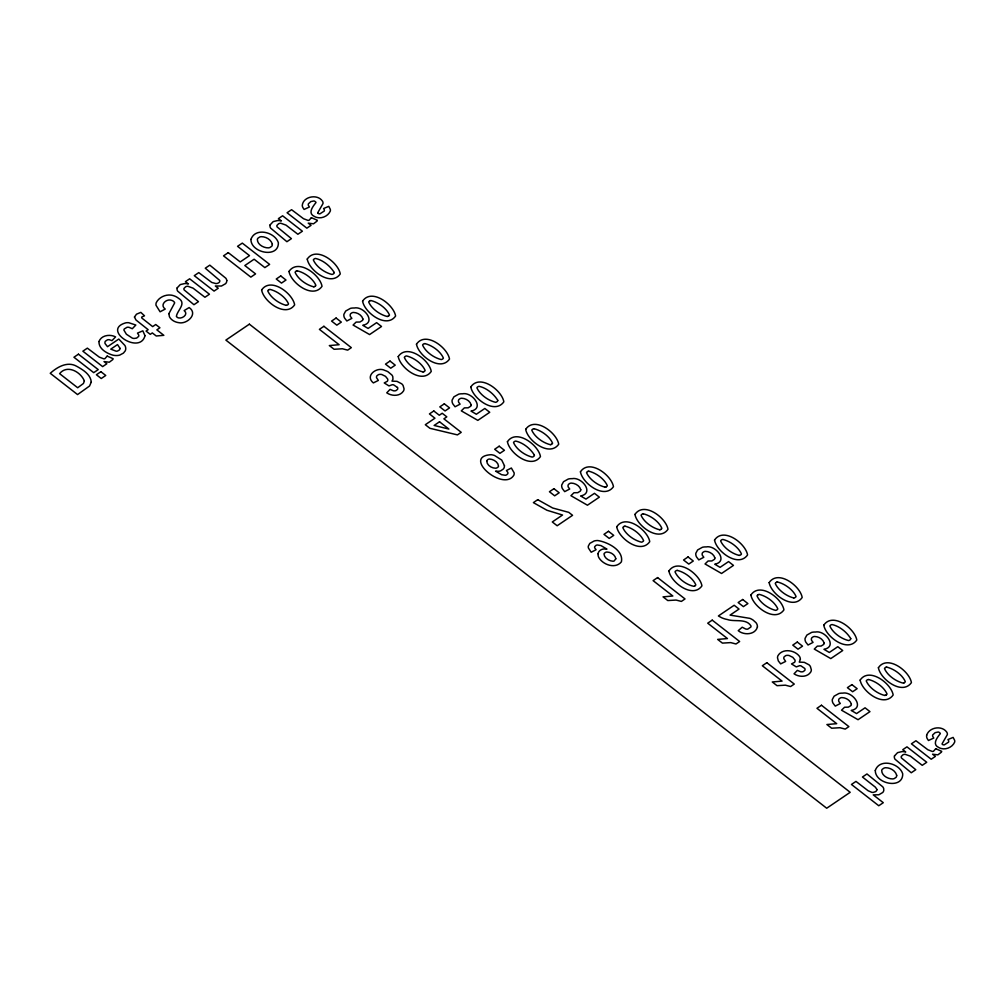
<?xml version="1.0" encoding="UTF-8"?>
<svg xmlns="http://www.w3.org/2000/svg" width="1005" height="1005" viewBox="0 0 1005 1005"><rect width="100%" height="100%" fill="white"/><g stroke="black" fill="none" stroke-linecap="round" stroke-linejoin="round"><path stroke-width="1.5" d="M296.337 271.099L295.533 271.639A3.442 2.362 17.5 0 0 295.106 272.355C298.07 279.139 306.362 285.018 313.635 286.802M268.963 289.654L268.172 290.194A3.455 2.362 17.5 0 0 267.745 290.91C270.709 297.681 278.988 303.573 286.262 305.357M314.666 286.538L315.457 286.01A3.417 2.337 17.5 0 0 315.884 285.282C312.907 278.498 304.641 272.619 297.367 270.835M369.915 300.797L369.124 301.337A3.442 2.362 17.5 0 0 368.697 302.065C371.662 308.837 379.94 314.728 387.227 316.5M388.257 316.248L389.048 315.708A3.417 2.337 17.5 0 0 389.475 314.98C386.498 308.196 378.232 302.317 370.958 300.545A3.442 2.362 17.5 0 0 369.853 300.847M423.909 371.662L424.7 371.121A3.417 2.337 17.5 0 0 425.128 370.393C422.15 363.622 413.884 357.73 406.61 355.958A3.455 2.374 17.5 0 0 405.568 356.21L404.776 356.75A3.442 2.362 17.5 0 0 404.349 357.479C407.314 364.25 415.593 370.142 422.879 371.913M551.356 444.424L552.147 443.883A3.417 2.337 17.5 0 0 552.574 443.167C549.597 436.384 541.331 430.504 534.057 428.72M587.774 471.458L586.97 471.998A3.442 2.362 17.5 0 0 586.543 472.714C589.508 479.486 597.799 485.377 605.073 487.161M606.103 486.897L606.894 486.357A3.417 2.337 17.5 0 0 607.322 485.629C604.344 478.857 596.078 472.978 588.804 471.194M624.055 526.444L623.263 526.984A3.442 2.362 17.5 0 0 622.836 527.7C625.788 534.472 634.08 540.363 641.353 542.147A3.455 2.374 17.5 0 0 642.383 541.883L643.187 541.343A3.417 2.337 17.5 0 0 643.602 540.615C640.625 533.843 632.371 527.964 625.085 526.18M660.637 529.509L661.441 528.969A3.417 2.337 17.5 0 0 661.855 528.253C658.878 521.469 650.612 515.59 643.338 513.806M694.593 586.078L695.385 585.538A3.404 2.337 17.5 0 0 695.812 584.822C692.834 578.038 684.568 572.159 677.282 570.375M776.501 582.272L775.697 582.812A3.442 2.362 17.5 0 0 775.27 583.528C778.234 590.299 786.526 596.191 793.799 597.975M758.247 594.646L757.443 595.186A3.442 2.362 17.5 0 0 757.016 595.902C759.981 602.673 768.272 608.565 775.546 610.349A3.455 2.374 17.5 0 0 776.576 610.085L777.38 609.545A3.417 2.337 17.5 0 0 777.795 608.816C774.817 602.045 766.551 596.153 759.278 594.382A3.442 2.362 17.5 0 0 758.172 594.696M885.732 667.383L884.94 667.923A3.442 2.362 17.5 0 0 884.513 668.652C887.478 675.423 895.757 681.302 903.043 683.086A3.417 2.337 17.5 0 0 904.148 682.772M904.073 682.835L904.864 682.295A3.417 2.337 17.5 0 0 905.291 681.566C902.314 674.782 894.048 668.903 886.762 667.132M885.82 695.196L886.611 694.656A3.417 2.337 17.5 0 0 887.038 693.94C884.061 687.156 875.795 681.277 868.521 679.493M424.851 343.584C432.137 345.356 440.404 351.248 443.381 358.019A3.404 2.337 17.5 0 1 442.954 358.747L442.162 359.288A3.455 2.374 17.5 0 1 441.132 359.539C433.846 357.767 425.567 351.876 422.603 345.104A3.442 2.362 17.5 0 1 423.03 344.376L423.821 343.836A3.442 2.362 17.5 0 1 424.776 343.635M550.325 444.687C543.052 442.904 534.761 437.024 531.796 430.241A3.442 2.362 17.5 0 1 532.223 429.524L533.027 428.984A3.442 2.362 17.5 0 1 533.982 428.783M659.607 529.773C652.333 527.989 644.042 522.11 641.077 515.326A3.442 2.362 17.5 0 1 641.504 514.61L642.308 514.07A3.442 2.362 17.5 0 1 643.263 513.857M739.178 555.413C731.904 553.642 723.613 547.75 720.648 540.979A3.442 2.362 17.5 0 1 721.075 540.25L721.879 539.71A3.455 2.374 17.5 0 1 722.909 539.459C730.183 541.23 738.449 547.122 741.426 553.893A3.417 2.337 17.5 0 1 741.012 554.622L740.208 555.162A3.417 2.337 17.5 0 1 739.265 555.363M777.531 582.008C784.805 583.792 793.071 589.671 796.048 596.442A3.417 2.337 17.5 0 1 795.621 597.171L794.829 597.711A3.417 2.337 17.5 0 1 793.887 597.912M884.789 695.46C877.516 693.676 869.225 687.797 866.26 681.013A3.442 2.362 17.5 0 1 866.687 680.297L867.478 679.757A3.442 2.362 17.5 0 1 868.433 679.556M397.478 387.478L393.646 384.865A4.46 3.053 17.5 0 0 392.214 384.739L388.985 385.92L384.224 382.93L387.239 381.347A4.397 3.015 17.5 0 0 387.716 380.468L387.779 380.141A5.276 3.618 17.5 0 0 387.666 379.036L385.531 376.36L381.812 374.526A5.528 3.794 17.5 0 0 380.217 374.35L379.739 374.375A4.585 3.141 17.5 0 0 378.433 374.664L376.913 375.795A4.661 3.191 17.5 0 0 376.536 376.687A5.138 3.518 17.5 0 0 376.548 377.717L378.345 380.43L373.37 382.905C364.363 375.694 377.189 366.184 384.965 370.481A10.703 7.337 17.5 0 1 388.056 371.812L391.925 375.053A8.329 5.716 17.5 0 1 392.779 376.636L392.968 379.249L391.975 381.121L397.013 381.36L401.686 383.81A8.178 5.615 17.5 0 1 403.08 385.455L404.035 388.759A10.1 6.922 17.5 0 1 403.495 390.983C399.952 396.573 391.724 396.259 386.749 392.829L390.078 389.375L393.344 390.769A4.61 3.153 17.5 0 0 394.626 390.857A4.146 2.839 17.5 0 0 396.07 390.543L397.54 389.337A3.618 2.487 17.5 0 0 397.478 387.465M317.68 212.846A1.57 1.08 17.5 0 0 317.982 213.248A1.709 1.168 17.5 0 0 318.434 213.563A1.57 1.08 17.5 0 0 319.012 213.776L319.213 213.801A2.198 1.508 17.5 0 0 320.005 213.789L324.188 211.088A3.731 2.563 17.5 0 0 324.364 210.347A3.882 2.663 17.5 0 0 324.238 209.58L323.61 208.512L328.773 206.352L330.293 209.304A8.442 5.791 17.5 0 1 330.344 210.987C328.321 215.912 321.989 218.927 316.814 217.444A7.073 4.849 17.5 0 1 314.578 216.54C307.329 213.399 312.831 206.465 315.972 202.595A1.771 1.219 17.5 0 0 315.683 201.967L314.615 201.188A2.148 1.47 17.5 0 0 313.862 200.962L310.809 201.603L308.409 203.814A4.284 2.94 17.5 0 0 308.259 204.719A4.497 3.09 17.5 0 0 308.384 205.347L309.414 207.005L304.1 209.442L302.819 207.482A9.924 6.809 17.5 0 1 302.266 205.51C303.007 196.44 317.454 193.638 322.404 201.063A5.942 4.07 17.5 0 1 322.982 202.57A6.118 4.196 17.5 0 1 322.969 203.613L317.68 212.872M885.656 667.433A3.442 2.362 17.5 0 1 886.686 667.182M885.895 695.146A3.417 2.337 17.5 0 1 884.877 695.41M776.425 582.322A3.442 2.362 17.5 0 1 777.455 582.058M694.669 586.028A3.404 2.337 17.5 0 1 693.651 586.279C686.315 584.772 678.023 578.616 675.033 571.895A3.442 2.362 17.5 0 1 675.461 571.179L676.252 570.639A3.442 2.362 17.5 0 1 677.207 570.425M660.712 529.459A3.417 2.337 17.5 0 1 659.695 529.723M623.979 526.494A3.442 2.362 17.5 0 1 625.01 526.231M606.178 486.847A3.417 2.337 17.5 0 1 605.161 487.098M587.699 471.508A3.442 2.362 17.5 0 1 588.716 471.245M551.431 444.373A3.417 2.337 17.5 0 1 550.413 444.637M423.984 371.611A3.417 2.337 17.5 0 1 422.967 371.863M388.332 316.186A3.417 2.337 17.5 0 1 387.314 316.449M314.741 286.488A3.417 2.337 17.5 0 1 313.723 286.752M296.261 271.149A3.442 2.362 17.5 0 1 297.292 270.898M286.362 305.294A3.404 2.337 17.5 0 0 287.367 305.043L288.096 304.553A3.404 2.337 17.5 0 0 288.51 303.824C285.546 297.053 277.28 291.174 269.993 289.39A3.455 2.362 17.5 0 0 268.888 289.704M134.469 317.04L135.977 319.992L148.15 329.678L146.077 331.085L150.248 334.338L152.32 332.931L156.252 335.997L163.828 335.318L156.843 329.866L159.921 327.781L155.737 324.527L152.66 326.612L141.956 318.145A1.52 1.043 17.5 0 1 141.692 317.567A1.809 1.244 17.5 0 1 141.843 316.977L144.506 315.809L140.838 312.379L136.492 314.188L134.469 317.04M226.778 280.558L226.64 281.802A9.912 6.796 17.5 0 1 225.572 283.699L221.452 286.036L215.334 285.985L218.248 288.247L214.065 291.086L194.279 275.672L198.776 272.619L211.728 282.43L215.874 283.573A5.59 3.832 17.5 0 0 218.11 283.083A5.942 4.07 17.5 0 0 219.128 282.418L219.442 282.053A3.781 2.588 17.5 0 0 219.693 280.408L205.284 268.209L209.794 265.157L225.811 278.209A7.688 5.276 17.5 0 1 226.678 279.955L226.778 280.558M272.33 244.278L272.255 245.182A5.716 3.92 17.5 0 1 271.626 246.351L269.93 247.494A5.754 3.945 17.5 0 1 268.285 247.871C263.599 247.959 257.242 244.517 257.355 239.353A5.754 3.945 17.5 0 1 257.984 238.185L259.679 237.042A5.716 3.92 17.5 0 1 261.325 236.678C265.91 236.59 271.237 239.68 272.33 244.278M896.686 775.332L896.598 776.237A5.728 3.92 17.5 0 1 895.983 777.405L894.287 778.548A5.754 3.945 17.5 0 1 892.641 778.925C887.955 779.013 881.586 775.571 881.712 770.42A5.754 3.945 17.5 0 1 882.34 769.24L884.023 768.096A5.728 3.92 17.5 0 1 885.681 767.732C890.267 767.644 895.581 770.735 896.686 775.332M926.648 735.233L926.61 736.565A9.924 6.809 17.5 0 0 927.175 738.537L928.444 740.497L933.771 738.059L932.741 736.401A4.497 3.09 17.5 0 1 932.615 735.773A4.284 2.94 17.5 0 1 932.753 734.869L935.165 732.658L938.205 732.017A2.148 1.47 17.5 0 1 938.972 732.243L940.027 733.022A1.771 1.219 17.5 0 1 940.328 733.65C937.188 737.519 931.685 744.454 938.934 747.594A7.073 4.849 17.5 0 0 941.157 748.499C946.346 749.981 952.665 746.966 954.687 742.042A8.442 5.791 17.5 0 0 954.649 740.358L953.117 737.406L947.966 739.567L948.582 740.635A3.882 2.663 17.5 0 1 948.72 741.401A3.731 2.563 17.5 0 1 948.544 742.142L944.361 744.843A2.198 1.508 17.5 0 1 943.569 744.856L943.356 744.831A1.57 1.08 17.5 0 1 942.778 744.617A1.709 1.168 17.5 0 1 942.313 744.29A1.57 1.08 17.5 0 1 942.037 743.901L947.313 734.668A6.118 4.196 17.5 0 0 947.338 733.625A5.942 4.07 17.5 0 0 946.748 732.117C941.861 725.095 929.198 727.205 926.648 735.233M250.936 239.404C250.735 252.933 278.699 258.649 278.372 242.795C275.069 232.042 255.195 226.979 250.936 239.404M875.292 770.458C875.091 783.988 903.043 789.704 902.716 773.85C899.412 763.097 879.551 758.034 875.292 770.458M362.893 319L362.88 319.389A4.824 3.304 17.5 0 1 362.491 320.419L359.916 322.027L356.122 322.09L353.082 325.055L369.601 334.565L381.511 326.487L376.611 322.668L368.119 328.434L362.767 325.293C376.913 322.668 363.911 305.909 354.237 308.007A11.068 7.588 17.5 0 0 350.406 308.384L345.682 311.035L343.886 314.339A10.955 7.512 17.5 0 0 343.873 315.809A10.628 7.286 17.5 0 0 344.564 318.032L346.838 320.984L351.863 318.359L350.469 316.5A5.339 3.668 17.5 0 1 350.243 315.771A5.666 3.882 17.5 0 1 350.23 314.716L350.318 314.402A4.661 3.203 17.5 0 1 350.808 313.573L352.102 312.731A4.51 3.09 17.5 0 1 353.459 312.442C357.353 312.48 361.888 315.118 362.893 319M471.131 404.801L471.119 405.178A4.824 3.304 17.5 0 1 470.729 406.221L468.142 407.816L464.348 407.892L461.308 410.857L477.827 420.366L489.736 412.289L484.837 408.47L476.345 414.236L471.006 411.095C485.139 408.457 472.136 391.699 462.463 393.809A11.068 7.588 17.5 0 0 458.644 394.186L453.908 396.837L452.112 400.128A10.955 7.512 17.5 0 0 452.099 401.611A10.628 7.286 17.5 0 0 452.803 403.834L455.064 406.774L460.089 404.161L458.695 402.302A5.339 3.668 17.5 0 1 458.468 401.56A5.666 3.882 17.5 0 1 458.468 400.518L458.544 400.204A4.661 3.203 17.5 0 1 459.034 399.374L460.328 398.52A4.51 3.09 17.5 0 1 461.684 398.244C465.591 398.282 470.114 400.92 471.131 404.801M580.752 489.661L580.727 490.038A4.824 3.304 17.5 0 1 580.337 491.081L577.762 492.676L573.968 492.752L570.928 495.704L587.448 505.214L599.357 497.148L594.457 493.329L585.965 499.083L580.614 495.955C594.759 493.317 581.757 476.558 572.084 478.669A11.068 7.588 17.5 0 0 568.265 479.046L563.529 481.697L561.732 484.988A10.955 7.512 17.5 0 0 561.72 486.458A10.628 7.286 17.5 0 0 562.423 488.681L564.684 491.633L569.709 489.02L568.315 487.149A5.339 3.668 17.5 0 1 568.089 486.42A5.666 3.882 17.5 0 1 568.076 485.377L568.164 485.063A4.661 3.203 17.5 0 1 568.654 484.234L569.948 483.38A4.51 3.09 17.5 0 1 571.305 483.104C575.212 483.141 579.734 485.779 580.752 489.661M714.856 557.913L714.844 558.303A4.824 3.304 17.5 0 1 714.455 559.333L711.867 560.941L708.073 561.016L705.033 563.968L721.552 573.478L733.462 565.4L728.562 561.594L720.07 567.348L714.731 564.207C728.864 561.581 715.862 544.823 706.188 546.921A11.068 7.588 17.5 0 0 702.369 547.298L697.633 549.949L695.837 553.253A10.955 7.512 17.5 0 0 695.824 554.722A10.628 7.286 17.5 0 0 696.528 556.946L698.789 559.898L703.814 557.273L702.432 555.413A5.352 3.668 17.5 0 1 702.194 554.685A5.666 3.882 17.5 0 1 702.194 553.629L702.269 553.315A4.661 3.203 17.5 0 1 702.759 552.486L704.053 551.644A4.51 3.09 17.5 0 1 705.409 551.356C709.316 551.406 713.839 554.031 714.856 557.913M824.1 643.024L824.075 643.414A4.824 3.304 17.5 0 1 823.685 644.444L821.11 646.052L817.316 646.127L814.276 649.079L830.796 658.589L842.705 650.524L837.806 646.705L829.313 652.459L823.962 649.318C838.107 646.692 825.105 629.934 815.432 632.045A11.068 7.588 17.5 0 0 811.613 632.409L806.877 635.072L805.08 638.363A10.955 7.512 17.5 0 0 805.068 639.833A10.628 7.286 17.5 0 0 805.759 642.057L808.033 645.009L813.058 642.383L811.663 640.524A5.352 3.668 17.5 0 1 811.437 639.796A5.666 3.882 17.5 0 1 811.424 638.753L811.512 638.439A4.661 3.203 17.5 0 1 812.002 637.61L813.296 636.755A4.51 3.09 17.5 0 1 814.653 636.479C818.56 636.517 823.082 639.142 824.1 643.024M851.348 704.141L851.336 704.518A4.824 3.304 17.5 0 1 850.946 705.56L848.358 707.156L844.564 707.231L841.524 710.196L858.044 719.706L869.953 711.628L865.054 707.809L856.562 713.575L851.222 710.435C865.355 707.796 852.353 691.038 842.68 693.149A11.068 7.588 17.5 0 0 838.861 693.525L834.125 696.176L832.328 699.467A10.955 7.512 17.5 0 0 832.316 700.95A10.628 7.286 17.5 0 0 833.019 703.173L835.281 706.113L840.306 703.5L838.911 701.641A5.339 3.668 17.5 0 1 838.685 700.9A5.666 3.882 17.5 0 1 838.685 699.857L838.76 699.543A4.661 3.203 17.5 0 1 839.25 698.714L840.544 697.859A4.51 3.09 17.5 0 1 841.901 697.583C845.808 697.621 850.331 700.259 851.348 704.141M84.357 380.983L83.453 383.47L77.687 387.754L59.596 373.659C67.272 364.124 80.852 372.013 84.357 380.983M504.46 465.692L504.296 467.174A9.61 6.595 17.5 0 1 503.266 469.071L500.716 470.805A7.889 5.402 17.5 0 1 498.354 471.307L495.566 471.144L501.621 474.699L505.226 475.264A4.271 2.927 17.5 0 0 506.545 474.888L507.701 473.858A3.492 2.399 17.5 0 0 507.914 472.903A3.379 2.312 17.5 0 0 507.801 472.363L506.445 470.528L511.357 468.016L514.133 472.827A9.309 6.382 17.5 0 1 513.794 475.277C503.329 492.174 461.395 456.333 491.118 454.7A11.093 7.613 17.5 0 1 494.548 455.491L501.721 460.064L504.46 465.692M598.088 553.805L598.126 555.376A11.055 7.575 17.5 0 0 598.98 557.825C603.264 564.898 615.475 569.207 621.404 561.833C623.841 550.2 607.535 542.009 597.812 540.539A11.595 7.952 17.5 0 0 594.143 540.991L589.797 543.404L588.302 546.167A8.555 5.867 17.5 0 0 588.44 548.052L591.179 552.235L596.091 549.71L594.746 547.901A3.404 2.337 17.5 0 1 594.746 546.62L596.028 545.363A4.146 2.839 17.5 0 1 597.334 544.986L600.915 545.564L606.957 549.094L604.168 548.956A8.09 5.553 17.5 0 0 601.794 549.471L601.078 549.798A10.389 7.123 17.5 0 0 599.244 551.217A9.522 6.533 17.5 0 0 598.226 553.102L598.088 553.805M144.984 335.683C139.971 355.569 100.814 329.577 126.002 322.781A9.849 6.759 17.5 0 1 128.803 322.731L135.838 325.042L132.296 328.723L129.105 327.366A3.92 2.688 17.5 0 0 127.823 327.228A4.271 2.927 17.5 0 0 127.032 327.291L124.293 328.962A4.975 3.404 17.5 0 0 123.917 330.117L126.391 334.238L132.245 338.069A4.887 3.354 17.5 0 0 134.054 338.459L136.63 338.095L138.602 336.436A4.146 2.852 17.5 0 0 138.791 335.62A3.995 2.739 17.5 0 0 138.715 335.029L137.484 333.107L142.848 330.833L144.984 335.683M168.903 313.648L169.393 316.562A9.183 6.294 17.5 0 0 170.787 318.686A10.201 6.997 17.5 0 0 172.207 319.992A9.347 6.407 17.5 0 0 174.481 321.399A9.937 6.821 17.5 0 0 178.551 322.63C186.716 324.716 198.601 314.012 189.141 307.568L184.154 310.595C188.814 314.1 182.508 318.949 178.576 317.919A2.55 1.746 17.5 0 1 177.671 317.567L176.893 317.015A2.651 1.822 17.5 0 1 176.39 316.387C177.081 310.445 187.257 303.334 178.262 298.108A10.728 7.362 17.5 0 0 175.712 296.538A11.306 7.751 17.5 0 0 171.164 295.118C165.373 294.339 158.815 297.38 156.24 302.706A11.243 7.713 17.5 0 0 156.026 305.294L160.084 311.789L165.222 309.063C159.255 304.804 166.679 298.158 171.792 300.407A4.095 2.814 17.5 0 1 172.697 300.797A4.259 2.914 17.5 0 1 173.928 301.701L174.116 301.889A3.229 2.211 17.5 0 1 174.656 302.932L168.903 313.648M800.382 659.23L799.264 662.107L804.302 662.345L808.975 664.795A8.178 5.615 17.5 0 1 810.369 666.441L811.324 669.745A10.1 6.922 17.5 0 1 810.784 671.968C807.254 677.558 799.013 677.244 794.038 673.815L797.367 670.373L800.633 671.755A4.61 3.166 17.5 0 0 801.915 671.842A4.146 2.839 17.5 0 0 803.372 671.528L804.829 670.322A3.618 2.487 17.5 0 0 804.766 668.451L800.935 665.85A4.46 3.053 17.5 0 0 799.503 665.725L796.274 666.905L791.513 663.916L794.528 662.333A4.397 3.015 17.5 0 0 795.005 661.453L795.068 661.127A5.276 3.618 17.5 0 0 794.955 660.021L792.819 657.345L789.101 655.511A5.528 3.794 17.5 0 0 787.518 655.335L787.028 655.361A4.585 3.141 17.5 0 0 785.722 655.649L784.202 656.78A4.661 3.191 17.5 0 0 783.825 657.672A5.138 3.518 17.5 0 0 783.85 658.702L785.634 661.416L780.659 663.89L778.322 660.926L777.518 657.886A11.168 7.651 17.5 0 1 777.945 655.7C782.393 648.187 794.277 649.858 799.214 656.039A8.329 5.716 17.5 0 1 800.068 657.622L800.382 659.23M119.997 348.333L119.909 349.049A4.686 3.216 17.5 0 1 119.407 349.954L117.598 351.021A4.711 3.229 17.5 0 1 116.191 351.222L110.789 349.137L117.522 344.577L119.997 348.333M877.063 789.641L875.895 791.538L873.257 792.405A4.573 3.141 17.5 0 1 871.699 792.304L868.169 790.772L855.971 781.413L851.461 784.465L878.772 805.746L883.282 802.694L873.232 794.867L878.835 794.779L882.717 792.505A9.573 6.57 17.5 0 0 883.772 790.546L883.709 788.611A8.354 5.728 17.5 0 0 882.742 786.802L866.963 773.963L862.453 777.016L875.38 787.179L877.063 789.641M615.826 558.805L614.143 560.978A3.894 2.676 17.5 0 1 612.975 561.23C609.156 561.041 604.231 558.127 604.005 554.057A4.221 2.889 17.5 0 1 604.47 553.165L605.726 552.298A4.171 2.864 17.5 0 1 606.957 552.034C610.789 552.047 615.248 554.861 615.826 558.805M486.747 461.081C486.835 465.24 491.696 468.217 495.566 468.217A4.221 2.902 17.5 0 0 496.797 467.953L498.065 467.086A4.221 2.889 17.5 0 0 498.518 466.182C498.304 462.124 493.38 459.185 489.561 459.034A3.945 2.701 17.5 0 0 488.392 459.285A4.535 3.103 17.5 0 0 487.425 459.875L486.747 461.081M261.614 289.993C263.624 301.538 285.521 317.932 294.653 304.879C292.731 293.284 270.571 276.639 261.614 289.993M288.988 271.438C290.985 282.983 312.894 299.377 322.027 286.325C320.093 274.729 297.932 258.084 288.988 271.438M307.241 259.076C309.239 270.621 331.135 287.015 340.268 273.95C338.346 262.368 316.186 245.71 307.241 259.076M362.579 301.148C364.576 312.693 386.473 329.087 395.606 316.022C393.684 304.427 371.523 287.782 362.579 301.148M398.231 356.561C400.229 368.106 422.125 384.5 431.258 371.435C429.336 359.853 407.176 343.195 398.231 356.561M416.472 344.187C418.482 355.732 440.378 372.126 449.511 359.074C447.589 347.479 425.429 330.821 416.472 344.187M470.805 386.938C472.802 398.483 494.711 414.877 503.844 401.824C501.91 390.229 479.762 373.584 470.805 386.938M507.425 441.698C509.435 453.242 531.331 469.637 540.464 456.584C538.529 444.989 516.382 428.344 507.425 441.698M525.678 429.323C527.675 440.868 549.584 457.262 558.717 444.21C556.783 432.615 534.622 415.97 525.678 429.323M580.425 471.797C582.423 483.342 604.319 499.736 613.465 486.684C611.53 475.089 589.37 458.443 580.425 471.797M616.706 526.783C618.716 538.328 640.612 554.722 649.745 541.67C647.81 530.075 625.663 513.429 616.706 526.783M634.959 514.409C636.969 525.954 658.865 542.348 667.998 529.296C666.064 517.701 643.916 501.055 634.959 514.409M668.903 570.978C670.913 582.523 692.809 598.917 701.942 585.865C700.02 574.27 677.86 557.624 668.903 570.978M714.53 540.062C716.54 551.607 738.436 568.001 747.569 554.936C745.635 543.353 723.487 526.695 714.53 540.062M750.898 594.985C752.908 606.53 774.805 622.924 783.938 609.872C782.003 598.277 759.855 581.631 750.898 594.985M769.152 582.611C771.149 594.156 793.058 610.55 802.191 597.498C800.256 585.902 778.096 569.257 769.152 582.611M823.773 625.173C825.771 636.718 847.667 653.112 856.8 640.059C854.878 628.464 832.718 611.819 823.773 625.173M860.142 680.096C862.139 691.641 884.036 708.035 893.169 694.983C891.247 683.387 869.086 666.742 860.142 680.096M878.395 667.722C880.393 679.28 902.289 695.674 911.422 682.609C909.5 671.013 887.34 654.368 878.395 667.722M91.267 382.076L89.546 386.02L77.561 394.576L50.25 373.295C57.272 367.001 67.498 360.971 76.807 366.348C82.862 369.74 90.651 374.375 91.267 382.076M98.98 341.524C98.553 348.823 106.781 353.421 112.924 355.167A12.236 8.392 17.5 0 0 116.567 355.544A10.967 7.525 17.5 0 0 119.783 355.067L123.427 353.107L125.21 350.896A10.904 7.475 17.5 0 0 125.726 348.358A10.955 7.512 17.5 0 0 124.922 345.494L118.791 339.049L107.51 346.7L105.073 343.572A5.829 3.995 17.5 0 1 104.96 342.316A5.151 3.53 17.5 0 1 105.362 341.248L107.422 339.841A3.982 2.726 17.5 0 1 108.377 339.69A3.781 2.588 17.5 0 1 109.445 339.753L111.97 340.632L115.588 336.901C110.073 333.987 101.367 335.105 98.98 341.524M334.2 272.481L334.137 272.908A3.404 2.337 17.5 0 1 333.71 273.636L332.919 274.177A3.455 2.374 17.5 0 1 331.889 274.428C324.615 272.656 316.324 266.765 313.359 259.994A3.442 2.362 17.5 0 1 313.786 259.265L314.578 258.725A3.455 2.374 17.5 0 1 315.62 258.473C323.02 260.107 330.344 266.124 334.2 272.481M497.764 400.342L497.701 400.781A3.404 2.337 17.5 0 1 497.274 401.498L496.483 402.038A3.455 2.374 17.5 0 1 495.452 402.302C488.179 400.518 479.888 394.638 476.923 387.855A3.442 2.362 17.5 0 1 477.35 387.139L478.154 386.598A3.455 2.374 17.5 0 1 479.184 386.335C486.596 387.98 493.907 393.998 497.764 400.342M534.384 455.102L534.321 455.529A3.404 2.337 17.5 0 1 533.906 456.257L533.102 456.798A3.467 2.374 17.5 0 1 532.072 457.061C524.798 455.278 516.507 449.386 513.542 442.615A3.442 2.362 17.5 0 1 513.97 441.899L514.774 441.358A3.455 2.374 17.5 0 1 515.804 441.095C523.216 442.74 530.539 448.745 534.384 455.102M850.733 638.577L850.67 639.004A3.417 2.337 17.5 0 1 850.243 639.733L849.451 640.273A3.455 2.374 17.5 0 1 848.421 640.524C841.147 638.753 832.856 632.861 829.891 626.09A3.442 2.362 17.5 0 1 830.318 625.361L831.11 624.821A3.455 2.374 17.5 0 1 832.153 624.57C839.552 626.216 846.876 632.22 850.733 638.577M757.406 627.032C755.207 634.997 743.813 635.411 738.235 630.675L742.205 627.221L745.496 628.929A3.92 2.688 17.5 0 0 746.891 629.168A4.208 2.889 17.5 0 0 747.758 629.117L750.848 627.045A3.982 2.739 17.5 0 0 750.911 625.814C746.112 618.188 734.517 622.108 727.268 619.495A17.826 12.223 17.5 0 1 721.577 617.711L718.374 615.965L734.165 605.261L739.027 609.055L730.082 615.11L749.906 618.364A12.625 8.656 17.5 0 1 753.034 620.022L755.986 622.673A9.296 6.382 17.5 0 1 757.129 624.796A10.452 7.173 17.5 0 1 757.406 627.032M177.169 287.882L177.018 288.686A6.872 4.711 17.5 0 0 177.659 291.136L193.952 304.716L198.45 301.663L184.204 289.98A3.719 2.55 17.5 0 1 183.953 288.435L185.636 286.752A5.49 3.769 17.5 0 1 187.835 286.262L193.035 288.134L204.932 297.266L209.429 294.214L189.644 278.8L185.46 281.639L188.425 283.95A10.176 6.972 17.5 0 0 184.706 283.561L180.259 284.591L177.169 287.882M270.131 224.869L269.981 225.673A6.872 4.711 17.5 0 0 270.621 228.122L286.902 241.703L291.412 238.65L277.154 226.967A3.719 2.55 17.5 0 1 276.915 225.422L278.599 223.738A5.49 3.756 17.5 0 1 280.784 223.248L285.998 225.12L297.882 234.266L302.392 231.213L282.606 215.799L278.423 218.625L281.387 220.937A10.176 6.972 17.5 0 0 277.656 220.547L273.222 221.59L270.131 224.869M894.488 755.923L894.337 756.727A6.872 4.711 17.5 0 0 894.978 759.177L911.259 772.757L915.769 769.704L901.51 758.021A3.719 2.55 17.5 0 1 901.259 756.476L902.942 754.793A5.49 3.756 17.5 0 1 905.141 754.303L910.354 756.175L922.238 765.32L926.736 762.267L906.962 746.853L902.779 749.68L905.731 751.991A10.176 6.972 17.5 0 0 902.013 751.602L897.578 752.645L894.488 755.923M107.171 356.097L104.884 358.672A3.656 2.5 17.5 0 1 103.703 358.81L99.307 357.139L87.36 348.145L82.862 351.185L102.648 366.611L106.832 363.772L104.017 361.574L109.294 362.227L112.836 359.539L113.125 358.71L107.171 356.097M311.387 217.67L309.1 220.246A3.656 2.5 17.5 0 1 307.919 220.384L303.523 218.713L291.576 209.706L287.078 212.759L306.864 228.173L311.035 225.346L308.234 223.148L313.51 223.801L317.052 221.113L317.341 220.283L311.387 217.67M935.743 748.725L933.457 751.3A3.643 2.5 17.5 0 1 932.276 751.438L927.879 749.768L915.932 740.76L911.422 743.813L931.208 759.227L935.391 756.401L932.577 754.202L937.853 754.856L941.409 752.167L941.698 751.338L935.743 748.725M78.44 354.187L73.93 357.24L93.716 372.654L98.226 369.601L78.44 354.187M228.261 252.632L223.525 255.848L250.835 277.116L255.572 273.9L244.831 265.534L254.114 259.227L264.868 267.606L269.616 264.39L242.306 243.11L237.557 246.326L249.504 255.634L240.208 261.928L228.261 252.632M100.902 371.699L96.405 374.739L101.241 378.521L105.751 375.468L100.902 371.699M280.759 275.96L276.249 279.013L281.488 283.083L285.985 280.031L280.759 275.96M249.366 324.175L225.874 340.105L826.7 808.234L850.192 792.304L249.366 324.175M323.899 326.298L319.402 329.351L339.125 344.715L329.339 345.569L334.087 349.275L342.391 348.773L347.667 350.129L351.323 347.655L323.899 326.298M336.097 318.032L331.587 321.085L336.826 325.155L341.323 322.103L336.097 318.032M390.003 361.071L385.493 364.124L390.731 368.207L395.229 365.154L390.003 361.071M433.796 410.957L429.437 413.922L434.926 418.206L425.316 424.713L429.901 428.293L457.438 434.889L461.22 432.326L443.896 418.834L446.81 416.849L442.2 413.269L439.286 415.241L433.796 410.957M444.323 403.822L439.813 406.874L445.052 410.957L449.562 407.904L444.323 403.822M439.537 421.786L434.135 425.442L448.871 429.06L439.537 421.786M499.196 446.207L494.686 449.26L499.925 453.343L504.435 450.29L499.196 446.207M537.725 499.673L533.379 502.626L546.946 510.251L562.536 515.025L552.298 521.959L557.159 525.753L572.561 515.314L568.767 512.349L552.675 508.002L537.725 499.673M553.943 488.681L549.434 491.734L554.672 495.817L559.182 492.764L553.943 488.681M608.477 531.293L603.98 534.346L609.206 538.429L613.716 535.376L608.477 531.293M657.597 577.586L653.099 580.626L672.822 596.003L663.049 596.857L667.797 600.55L676.089 600.06L681.365 601.417L685.021 598.942L657.597 577.586M688.048 556.946L683.551 559.999L688.777 564.069L693.287 561.016L688.048 556.946M712.218 620.135L707.721 623.188L727.444 638.564L717.658 639.406L722.419 643.112L730.71 642.61L735.987 643.979L739.642 641.504L712.218 620.135M742.67 599.495L738.16 602.548L743.399 606.631L747.908 603.578L742.67 599.495M766.84 662.697L762.343 665.75L782.066 681.114L772.28 681.968L777.028 685.674L785.332 685.171L790.608 686.541L794.264 684.066L766.84 662.697M797.292 642.057L792.782 645.11L798.02 649.192L802.518 646.14L797.292 642.057M821.462 705.246L816.965 708.299L836.688 723.675L826.901 724.53L831.65 728.223L839.954 727.721L845.23 729.09L848.886 726.615L821.462 705.246M851.913 684.619L847.403 687.671L852.642 691.742L857.139 688.689L851.913 684.619"/></g></svg>
